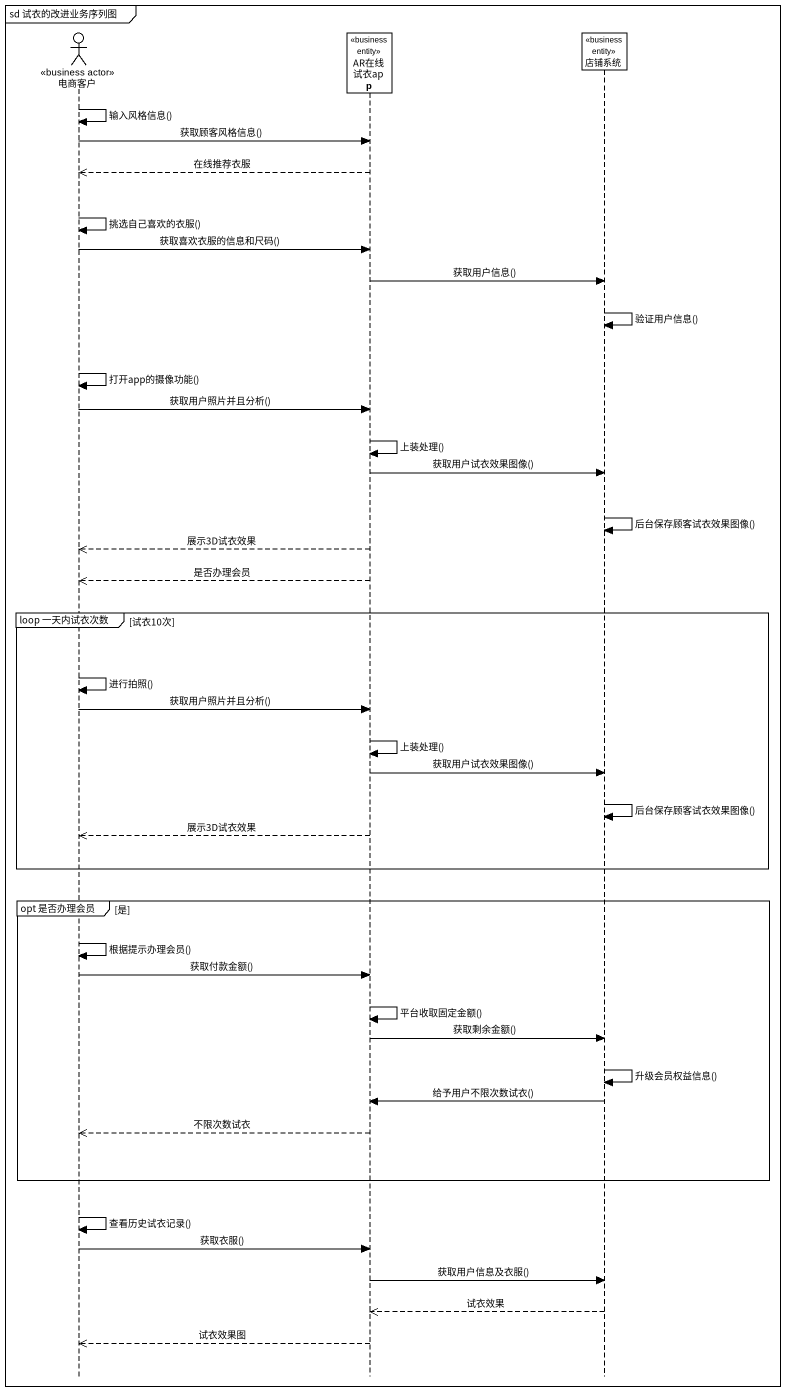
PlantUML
@startuml
mainframe sd 试衣的改进业务序列图
hide footbox
actor 电商客户 <<business actor>>
participant AR在线试衣app <<business entity>>
participant 店铺系统 <<business entity>>

电商客户 -> 电商客户 : 输入风格信息()
电商客户 -> AR在线试衣app : 获取顾客风格信息()
AR在线试衣app -->> 电商客户 : 在线推荐衣服
电商客户 -> 电商客户 : 挑选自己喜欢的衣服()
电商客户 -> AR在线试衣app : 获取喜欢衣服的信息和尺码()
AR在线试衣app -> 店铺系统 : 获取用户信息()
店铺系统 -> 店铺系统 : 验证用户信息()
电商客户 -> 电商客户 : 打开app的摄像功能()
电商客户 -> AR在线试衣app : 获取用户照片并且分析()
AR在线试衣app -> AR在线试衣app : 上装处理()
AR在线试衣app -> 店铺系统 : 获取用户试衣效果图像()
店铺系统 -> 店铺系统 : 后台保存顾客试衣效果图像()
AR在线试衣app -->> 电商客户 : 展示3D试衣效果
AR在线试衣app -->> 电商客户 : 是否办理会员
group loop 一天内试衣次数 [试衣10次]
  电商客户 -> 电商客户 : 进行拍照()
  电商客户 -> AR在线试衣app : 获取用户照片并且分析()
  AR在线试衣app -> AR在线试衣app : 上装处理()
  AR在线试衣app -> 店铺系统 : 获取用户试衣效果图像()
  店铺系统 -> 店铺系统 : 后台保存顾客试衣效果图像()
  AR在线试衣app -->> 电商客户 : 展示3D试衣效果
end
group opt 是否办理会员 [是]
  电商客户 -> 电商客户 : 根据提示办理会员()
  电商客户 -> AR在线试衣app : 获取付款金额()
  AR在线试衣app -> AR在线试衣app : 平台收取固定金额()
  AR在线试衣app -> 店铺系统 : 获取剩余金额()
  店铺系统 -> 店铺系统 : 升级会员权益信息()
  店铺系统 -> AR在线试衣app : 给予用户不限次数试衣()
  AR在线试衣app -->> 电商客户 : 不限次数试衣
end
电商客户 -> 电商客户 : 查看历史试衣记录()
电商客户 -> AR在线试衣app : 获取衣服()
AR在线试衣app -> 店铺系统 : 获取用户信息及衣服()
店铺系统 -->> AR在线试衣app : 试衣效果
AR在线试衣app -->> 电商客户 : 试衣效果图
@enduml
